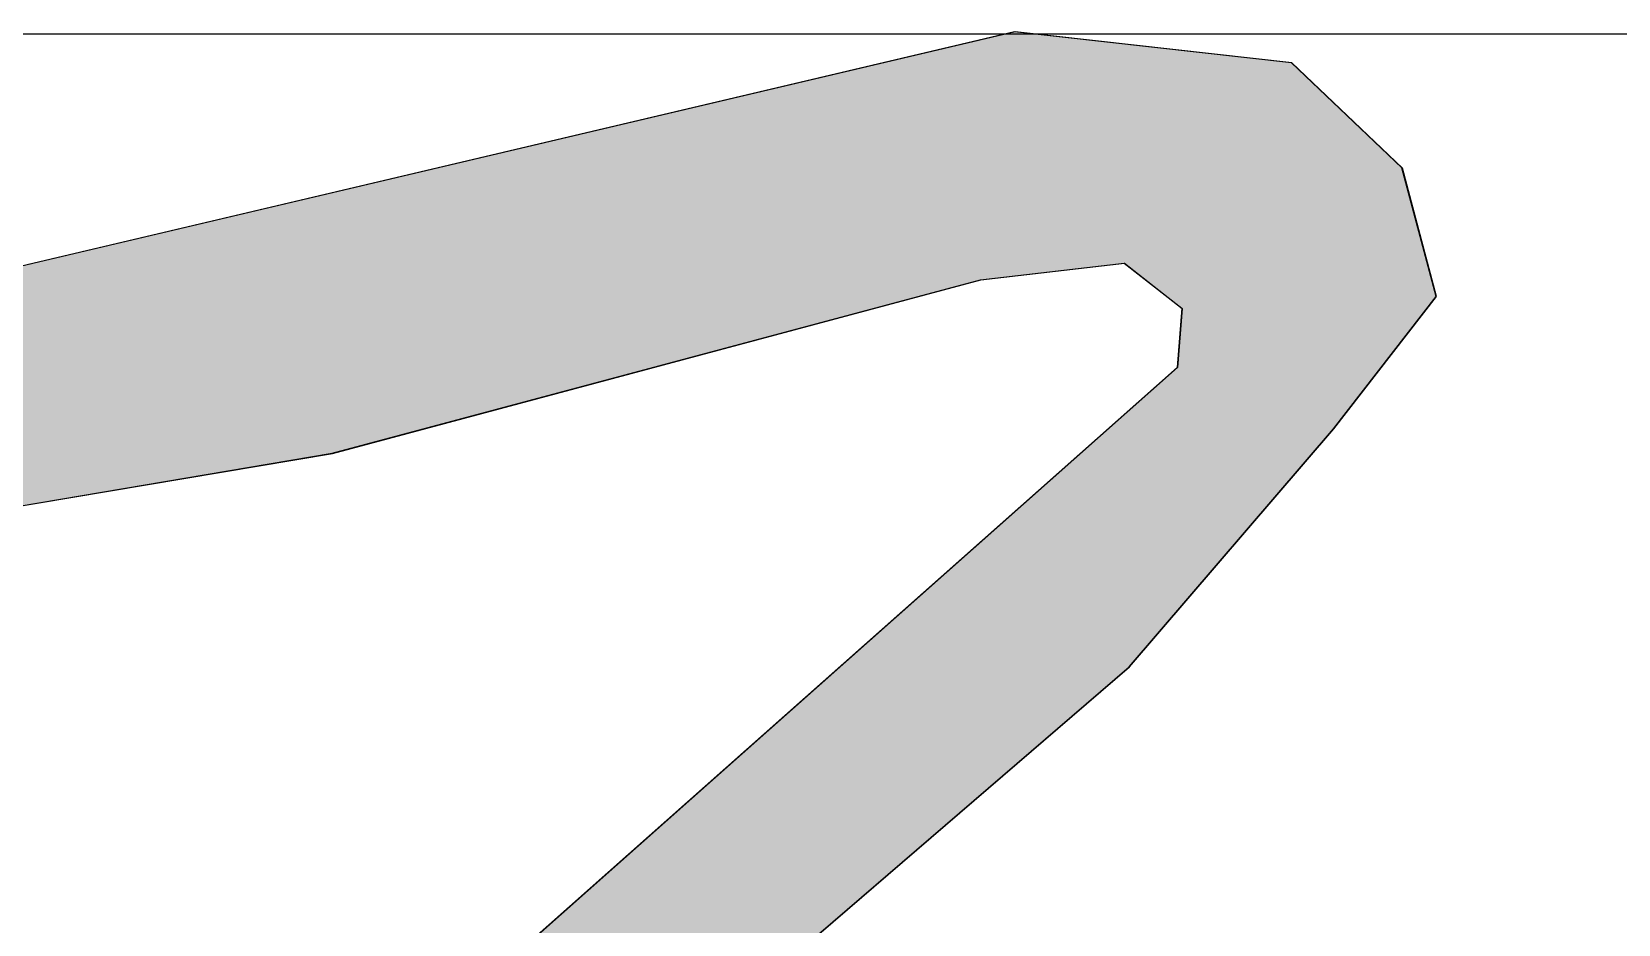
# Model space of a CAD drawing. Extents: x 695776 to 1250176, y 4443437 to 9025597.
# Drawn here: x 741209.2 to 741432.8, y 4446431.4 to 4446557.2 of the extents above; entities that cross this region are included whole.
import ezdxf

# ---------------------------------------------------------------- set-up
doc = ezdxf.new("R2010")
doc.units = 0
doc.header["$LTSCALE"] = 0.5
doc.layers.add('图框', color=7, linetype='CONTINUOUS')
doc.layers.add('签名（新）', color=7, linetype='CONTINUOUS')

# ---------------------------------------------------------------- blocks, each defined once
blk = doc.blocks.new('q')
at = {"layer": '签名（新）'}
for points in [[(552017.215, 5549782.504), (552018.259, 5549787.145), (552019.932, 5549791.534), (552022.241, 5549794.299), (552026.478, 5549797.945), (552028.851, 5549800.708), (552030.042, 5549802.247), (552029.646, 5549803.739), (552028.363, 5549804.958), (552025.149, 5549805.321), (552008.31, 5549801.347), (552006.514, 5549800.784), (552004.9, 5549800.927), (552003.755, 5549800.747), (552003.278, 5549800.217), (552003.255, 5549798.938), (552003.821, 5549797.952), (552004.735, 5549797.722), (552006.22, 5549798.376), (552009.875, 5549799.186), (552017.224, 5549800.424), (552024.751, 5549802.44), (552026.419, 5549802.633), (552027.091, 5549802.109), (552027.036, 5549801.422), (552019.177, 5549794.448), (552017.628, 5549792.247), (552015.572, 5549788.121), (552014.811, 5549782.523), (552014.355, 5549775.735), (552014.337, 5549772.366), (552014.272, 5549770.472), (552014.794, 5549769.064), (552016.123, 5549769.082), (552016.491, 5549770.586), (552016.636, 5549772.982), (552016.987, 5549777.709)], [(552017.22, 5549782.503), (552018.264, 5549787.144), (552019.937, 5549791.533), (552022.246, 5549794.298), (552026.483, 5549797.945), (552028.856, 5549800.707), (552030.047, 5549802.246), (552029.651, 5549803.738), (552028.368, 5549804.958), (552025.154, 5549805.32), (552008.315, 5549801.347), (552006.519, 5549800.783), (552004.905, 5549800.926), (552003.761, 5549800.746), (552003.283, 5549800.216), (552003.26, 5549798.937), (552003.826, 5549797.951), (552004.74, 5549797.721), (552006.225, 5549798.375), (552009.88, 5549799.185), (552017.229, 5549800.423), (552024.756, 5549802.439), (552026.424, 5549802.632), (552027.096, 5549802.108), (552027.041, 5549801.421), (552019.182, 5549794.447), (552017.633, 5549792.246), (552015.577, 5549788.121), (552014.816, 5549782.523), (552014.36, 5549775.734), (552014.342, 5549772.365), (552014.278, 5549770.471), (552014.799, 5549769.063), (552016.128, 5549769.081), (552016.496, 5549770.585), (552016.641, 5549772.981), (552016.993, 5549777.709)]]:
    blk.add_hatch(color=256, dxfattribs=at).paths.add_polyline_path(points)
for p, q in [((552025.149, 5549805.321, 771.644), (552008.31, 5549801.347, 771.644)), ((552025.154, 5549805.32, 771.644), (552008.315, 5549801.347, 771.644)), ((552028.363, 5549804.958, 771.644), (552025.149, 5549805.321, 771.644)), ((552028.368, 5549804.958, 771.644), (552025.154, 5549805.32, 771.644)), ((552029.646, 5549803.739, 771.644), (552028.363, 5549804.958, 771.644)), ((552029.651, 5549803.738, 771.644), (552028.368, 5549804.958, 771.644)), ((552030.042, 5549802.247, 771.644), (552029.646, 5549803.739, 771.644)), ((552030.047, 5549802.246, 771.644), (552029.651, 5549803.738, 771.644)), ((552024.751, 5549802.44, 771.644), (552026.419, 5549802.633, 771.644)), ((552024.756, 5549802.439, 771.644), (552026.424, 5549802.632, 771.644)), ((552026.419, 5549802.633, 771.644), (552027.091, 5549802.109, 771.644)), ((552026.424, 5549802.632, 771.644), (552027.096, 5549802.108, 771.644)), ((552017.224, 5549800.424, 771.644), (552024.751, 5549802.44, 771.644)), ((552017.229, 5549800.423, 771.644), (552024.756, 5549802.439, 771.644)), ((552028.851, 5549800.708, 771.644), (552030.042, 5549802.247, 771.644)), ((552028.856, 5549800.707, 771.644), (552030.047, 5549802.246, 771.644)), ((552027.091, 5549802.109, 771.644), (552027.036, 5549801.422, 771.644)), ((552027.096, 5549802.108, 771.644), (552027.041, 5549801.421, 771.644)), ((552027.036, 5549801.422, 771.644), (552019.177, 5549794.448, 771.644)), ((552027.041, 5549801.421, 771.644), (552019.182, 5549794.447, 771.644)), ((552026.478, 5549797.945, 771.644), (552028.851, 5549800.708, 771.644)), ((552026.483, 5549797.945, 771.644), (552028.856, 5549800.707, 771.644)), ((552009.875, 5549799.186, 771.644), (552017.224, 5549800.424, 771.644)), ((552009.88, 5549799.185, 771.644), (552017.229, 5549800.423, 771.644)), ((552022.241, 5549794.299, 771.644), (552026.478, 5549797.945, 771.644)), ((552022.246, 5549794.298, 771.644), (552026.483, 5549797.945, 771.644))]:
    blk.add_line(p, q, dxfattribs=at)

msp = doc.modelspace()

# ---------------------------------------------------------------- linework, layer by layer
at = {"layer": '图框', "color": 7}
msp.add_line((743460.3742, 4446556.8735), (737460.3742, 4446556.8735), dxfattribs=at)

# ---------------------------------------------------------------- block references
at = {"layer": '签名（新）', "xscale": 12.137451171875, "yscale": 12.137451171875, "zscale": 12.137451171875}
msp.add_blockref('q', (-5958830.5374, -62913933.8961, -9365.7914), dxfattribs=at)

doc.saveas('drawing.dxf')
